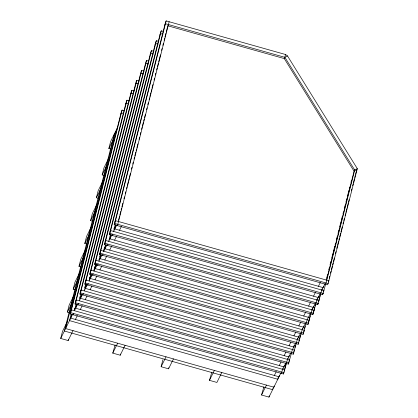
<?xml version="1.0" encoding="UTF-8"?>
<svg xmlns="http://www.w3.org/2000/svg" width="418" height="418" viewBox="0 0 418 418"><rect width="100%" height="100%" fill="white"/><g stroke="black" fill="none" stroke-linecap="round" stroke-linejoin="round"><path stroke-width="0.63" d="M73.035 330.638L68.139 340.55L60.699 338.455L62.486 331.422L67.382 321.51M69.247 312.596L67.387 312.074L69.174 305.041L74.07 295.129M75.047 289.737L73.187 289.214L74.968 282.176L79.864 272.27M80.841 266.872L78.981 266.35L80.763 259.317L85.664 249.405M86.636 244.013L84.776 243.49L86.563 236.452L91.458 226.546M92.435 221.148L90.575 220.626L92.357 213.593L97.253 203.681M98.23 198.289L96.37 197.761L98.152 190.728L103.053 180.816M104.025 175.424L102.164 174.902L103.951 167.869L108.847 157.957M110.713 149.043L108.852 148.521L110.639 141.488L117.777 127.046M114.313 134.053L64.372 331.019L272.646 389.67L272.944 388.494M115.535 131.576L65.6 328.543L273.874 387.188L274.171 386.018M286.398 363.613L283.467 373.995L70.114 313.923L121.476 111.329L122.093 110.086L124.47 110.76M70.114 313.923L70.726 312.685L122.093 110.086M71.117 314.305L69.513 320.616L277.792 379.262L278.273 377.365M71.703 314.352L70.741 318.14L279.015 376.785L279.334 375.521M291.294 353.706L288.363 364.088L75.01 304.011L126.377 101.417L126.988 100.179L129.366 100.848M75.01 304.011L75.621 302.773L126.988 100.179M74.284 310.051L74.759 308.16M76.013 304.393L74.414 310.705L77.544 304.377M76.76 303.813L75.637 308.228L283.911 366.873L284.235 365.614M68.139 340.55L68.437 339.374M296.352 343.162L293.264 354.177L79.906 294.1L131.273 91.505L131.884 90.267L134.267 90.941M79.906 294.1L80.522 292.861L131.884 90.267M79.66 298.248L80.141 296.352M81.071 293.854L79.31 300.798L82.44 294.465M81.494 294.533L80.538 298.321L288.812 356.967L289.131 355.702M301.091 333.888L298.159 344.27L84.807 284.193L136.169 81.599L136.785 80.361L139.163 81.029M84.807 284.193L85.418 282.955L136.785 80.361M84.718 287.709L85.199 285.813M85.972 283.942L84.211 290.886L87.336 284.553M86.395 284.621L85.434 288.41L293.708 347.055L294.188 345.163M305.986 323.976L303.055 334.358L89.703 274.281L141.07 71.687L141.681 70.449L144.064 71.117M89.703 274.281L90.314 273.043L141.681 70.449M89.295 279.062L89.776 277.165M90.706 274.663L89.107 280.98L92.237 274.647M91.291 274.715L90.33 278.498L298.604 337.148L298.927 335.884M311.044 313.432L307.956 324.446L94.599 264.375L145.966 61.775L146.577 60.537L148.364 61.044M94.599 264.375L95.215 263.136L146.577 60.537M93.872 270.415L94.834 266.627M95.764 264.124L94.003 271.068L97.133 264.735M96.349 264.171L95.231 268.591L303.505 327.237L303.823 325.972M315.945 303.525L312.852 314.54L99.5 254.463L150.867 51.869L151.478 50.63L153.855 51.299M99.5 254.463L100.111 253.224L151.478 50.63M98.93 259.871L99.411 257.979M99.73 256.715L100.372 254.191M100.665 254.212L98.904 261.156L102.034 254.828M101.088 254.896L100.127 258.679L308.4 317.325M320.679 294.246L317.748 304.628L104.395 244.551L155.762 41.957L156.374 40.718L158.756 41.387M104.395 244.551L105.007 243.313L156.374 40.718M103.507 251.223L104.469 247.435M105.399 244.938L103.8 251.249L106.93 244.917M105.984 244.985L105.022 248.773L313.296 307.418L313.62 306.154M325.58 284.339L322.649 294.721L109.297 234.644L160.658 32.05L161.27 30.812L163.652 31.481M109.297 234.644L109.908 233.406L161.27 30.812M110.456 234.393L108.696 241.338L111.825 235.005M111.042 234.446L109.924 238.861L318.197 297.506L318.516 296.247M114.192 224.732L165.559 22.138L166.171 20.9L285.604 54.533L287.5 55.949L357.301 168.626L328.156 283.571L327.545 284.81L114.192 224.732L114.804 223.494L166.171 20.9M113.942 228.881L114.422 226.984M115.358 224.487L113.597 231.431L116.727 225.098M115.781 225.166L114.819 228.949L323.093 287.6L323.412 286.335M118.519 220.234L119.48 216.446M119.804 215.181L120.76 211.393M121.084 210.134L121.56 208.237M121.884 206.973L122.845 203.19M123.963 198.769L124.444 196.873M125.243 193.717L125.724 191.825M126.523 188.67L127.004 186.773M127.323 185.508L128.284 181.72M128.603 180.461L129.084 178.564M129.408 177.305L130.364 173.517M131.487 169.097L131.968 167.205M132.767 164.044L133.248 162.153M134.047 158.997L134.528 157.1M134.847 155.841L135.808 152.053M136.127 150.788L136.608 148.897M136.926 147.632L137.888 143.844M139.011 139.424L139.487 137.532M140.291 134.377L140.767 132.48M141.571 129.324L142.052 127.433M142.371 126.168L143.332 122.38M143.651 121.115L144.132 119.224M144.45 117.96L145.412 114.171M146.53 109.756L147.011 107.86M147.81 104.704L148.291 102.807M149.09 99.651L149.571 97.76M149.895 96.495L150.851 92.707M151.175 91.448L151.656 89.551M151.974 88.292L152.936 84.504M154.054 80.084L154.535 78.187M155.334 75.031L155.815 73.14M156.614 69.984L157.095 68.087M157.414 66.828L158.375 63.04M158.694 61.775L160.455 54.831M161.578 50.411L162.059 48.519M162.858 45.358L163.339 43.467M164.138 40.311L164.619 38.414M164.938 37.155L165.899 33.367M166.218 32.102L167.66 26.423M169.144 21.736L117.782 224.335L117.165 225.574M125.102 345.299L120.206 355.211L112.771 353.116L115.117 344.939M120.206 355.211L120.504 354.036M173.454 358.916L168.559 368.822L161.118 366.732L162.9 359.694M168.559 368.822L168.851 367.652M326.474 280.138L354.077 171.265L284.282 58.583L285.604 54.533M221.801 372.527L216.905 382.439L209.465 380.343L211.816 372.166M280.917 372.929L268.973 397.1L261.537 395.005L263.883 386.828M268.973 397.1L269.27 395.93M283.007 368.086L281.361 373.405M283.467 373.995L283.754 372.872M284.501 369.92L285.943 364.219M287.908 358.179L286.262 363.498M288.363 364.088L288.791 362.401M289.559 359.375L289.078 361.272L289.69 360.034L76.337 299.957L75.726 301.2M293.264 354.177L293.833 351.925M294.936 347.567L295.421 345.665M297.7 338.355L296.054 343.674M298.159 344.27L298.447 343.141M299.513 338.925L300.479 335.126M302.601 328.449L300.955 333.768M303.055 334.358L304.382 330.304L91.03 270.232L90.419 271.47M304.57 328.381L305.056 326.479M307.956 324.446L308.385 322.759M309.148 319.739L310.114 315.94M312.554 307.993L310.746 313.944M312.852 314.54L313.422 312.288M313.725 311.091L314.691 307.293M315.01 306.028L315.653 303.494M317.293 298.718L315.647 304.038M317.748 304.628L318.035 303.505M318.782 300.547L319.268 298.651M319.587 297.386L320.068 295.484M322.189 288.807L320.543 294.126M326.181 280.117L326.505 278.858M326.756 277.761L327.581 274.605M328.804 269.782L329.264 267.975M330.048 264.777L330.946 261.339M331.735 258.12L333.083 252.9M333.412 251.505L334.766 246.265M335.074 245.058L335.529 243.25M336.318 240.052L337.211 236.619M338.005 233.401L338.893 229.984M339.682 226.786L341.036 221.545M341.339 220.338L342.29 216.498M343.021 213.702L343.481 211.895M344.27 208.676L345.163 205.264M345.947 202.066L346.846 198.628M347.609 195.614L348.983 190.185M349.291 188.983L349.788 186.914M350.974 182.347L351.428 180.539M322.649 294.721L323.077 293.034M323.84 290.008L323.36 291.905L323.976 290.667L110.618 230.59L110.007 231.828M164.844 24.955L165.455 23.716L284.893 57.344L354.694 170.027L326.056 282.981L325.444 284.219M329.222 278.2L329.703 276.298M330.507 273.132L330.988 271.235M331.307 269.971L332.273 266.172M332.592 264.907L333.073 263.006M333.397 261.741L334.358 257.943M335.482 253.512L335.962 251.615M336.767 248.449L337.248 246.547M337.566 245.282L338.528 241.484M338.852 240.219L339.332 238.323M339.651 237.053L340.618 233.254M340.936 231.99L342.222 226.927M343.021 223.761L343.507 221.864M343.826 220.594L344.307 218.698M345.111 215.531L345.592 213.635M345.911 212.37L346.877 208.572M347.196 207.302L348.157 203.509M348.481 202.239L349.124 199.71M351.371 190.848L351.851 188.946M352.651 185.78L353.132 183.883M353.456 182.619L354.417 178.82M354.741 177.556L355.222 175.654M355.54 174.39L356.183 171.855M356.308 171.359L356.559 170.366M120.765 114.14L121.377 112.902L123.759 113.571M125.661 104.228L126.273 102.99L128.655 103.664M130.562 94.322L131.174 93.083L133.551 93.752M135.458 84.41L136.069 83.172L137.856 83.673M140.354 74.503L140.965 73.265L143.348 73.934M145.255 64.591L145.866 63.353L148.244 64.022M150.151 54.68L150.762 53.441L153.145 54.115M155.047 44.773L155.658 43.535L158.041 44.203M159.948 34.861L160.559 33.623L162.936 34.292M168.433 24.552L167.817 25.791L284.282 58.583M108.852 148.521L113.753 138.614M102.164 174.902L107.065 164.99M96.37 197.761L101.266 187.854M90.575 220.626L95.471 210.714M84.776 243.49L89.677 233.578M78.981 266.35L83.877 256.438M73.187 289.214L78.082 279.302M67.387 312.074L72.288 302.167M70.825 311.107L71.436 309.869L284.794 369.946L284.177 371.184M80.622 291.289L81.233 290.05L294.585 350.127L293.974 351.366M85.518 281.377L86.129 280.138L299.487 340.215L299.079 341.041M95.314 261.558L95.926 260.32L309.278 320.397L308.667 321.635M100.21 251.652L100.827 250.408L314.179 310.485L313.772 311.311M105.111 241.74L105.723 240.502L319.075 300.579L318.464 301.817M114.903 221.921L115.52 220.683L328.872 280.755L328.261 281.998M60.699 338.455L72.643 314.284M73.087 314.759L73.699 313.521M77.988 304.847L78.6 303.609M82.884 294.941L83.496 293.702M87.78 285.029L88.391 283.791M92.681 275.122L93.292 273.884M97.577 265.211L98.188 263.972M102.473 255.299L103.084 254.06M107.374 245.392L107.985 244.154M112.27 235.48L112.881 234.242M75.412 319.456L77.314 315.6M80.308 309.545L82.215 305.689M85.209 299.633L87.111 295.782M90.105 289.726L92.007 285.87M95.001 279.814L96.908 275.964M99.902 269.908L101.804 266.052M104.798 259.996L106.705 256.14M109.694 250.084L111.601 246.233M114.595 240.178L116.497 236.322M119.491 230.266L121.398 226.415M112.771 353.116L117.667 343.204M161.118 366.732L166.014 356.82M209.465 380.343L214.366 370.437M354.077 171.265L354.694 170.027L357.301 168.626L356.69 169.87M356.387 171.443L356.794 170.617L354.694 170.027M261.537 395.005L266.433 385.098M274.344 375.469L276.246 371.618M279.24 365.562L281.147 361.706M284.141 355.65L286.043 351.794M289.037 345.738L290.944 341.887M293.932 335.832L295.839 331.976M298.833 325.92L300.735 322.069M303.729 316.013L305.636 312.157M308.625 306.101L310.532 302.245M313.526 296.19L315.428 292.339M318.422 286.283L320.329 282.427M282.688 369.355L285.818 363.023M287.584 359.443L290.714 353.111M295.615 343.204L292.485 349.532L291.158 353.586M297.381 339.625L300.511 333.292M302.277 329.713L305.406 323.38M310.308 313.474L307.178 319.801L305.851 323.856M312.074 309.895L315.203 303.562M316.969 299.983L320.099 293.655M321.87 290.076L325 283.744M284.893 57.344L287.5 55.949M114.804 223.494L328.156 283.571M109.908 233.406L323.26 293.483M105.007 243.313L318.364 303.39M100.111 253.224L313.463 313.301M95.215 263.136L308.568 323.208M90.314 273.043L303.672 333.12M85.418 282.955L298.771 343.032M80.522 292.861L293.875 352.938M75.621 302.773L288.974 362.85M70.726 312.685L284.078 372.757"/></g></svg>
